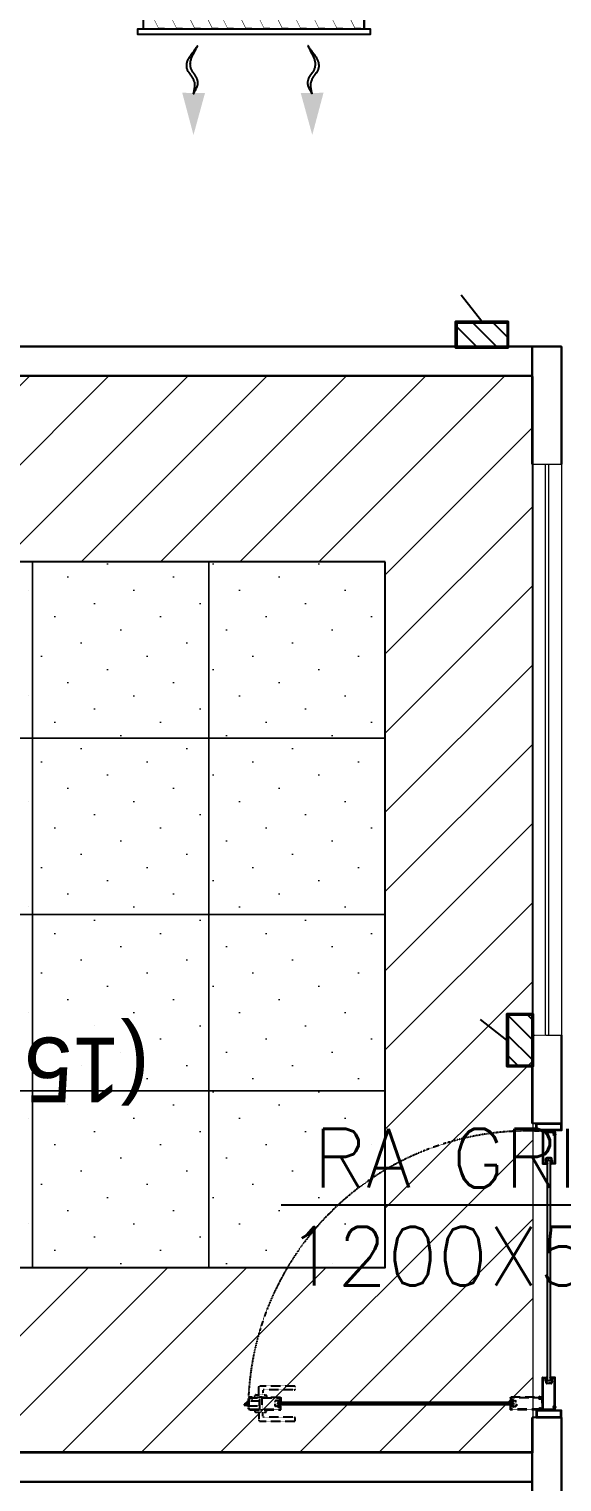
# Model space of a CAD drawing. Header units: millimetres. Extents: x 148480 to 578986, y 39883 to 155062.
# Drawn here: x 229942 to 231754, y 118155 to 123097 of the extents above; entities that cross this region are included whole.
import ezdxf

# ---------------------------------------------------------------- set-up
doc = ezdxf.new("R2010")
doc.units = ezdxf.units.MM
doc.linetypes.add('CONTINOUS', pattern=[0])
doc.linetypes.add('HIDDEN', pattern=[0.375, 0.25, -0.125])
for name, color, linetype in [('001-TEXT', 250, 'Continuous'), ('2', 7, 'Continuous'), ('ceilings', 253, 'Continuous'), ('DNM JEB', 4, 'Continuous'), ('EL-SWITCH BOXWS', 30, 'Continuous'), ('FRESH AIRDUCT', 3, 'Continuous'), ('Hatch 01_UC', 7, 'Continuous'), ('Layer4', 6, 'Continuous'), ('M-HVAC-GRIL', 6, 'Continuous'), ('M-HVAC-SUPP', 4, 'Continuous'), ('M-HVAC-TEXT', 7, 'Continuous'), ('TENANCY', 3, 'Continuous')]:
    doc.layers.add(name, color=color, linetype=linetype)
for name, color, linetype, lineweight in [('A-GLAZ', 140, 'Continuous', 18), ('I-DT-METL', 4, 'Continuous', 20), ('I-PART-GYP', 6, 'Continuous', 30), ('KDBS-SIDE THROW GRILLE', 1, 'Continuous', 18)]:
    doc.layers.add(name, color=color, linetype=linetype, lineweight=lineweight)
doc.styles.add('Herbalife_Third Floor - Furniture Layout - 210201$0$CG', font='GOTHIC.TTF')
doc.styles.add('R', font='romans.shx')
doc.styles.add('ROMAND', font='romand__.ttf')
doc.dimstyles.new('Vayucon', dxfattribs={"dimtxt": 200, "dimasz": 150, "dimexe": 0, "dimexo": 0, "dimgap": 9e-05, "dimtad": 1, "dimdec": 0, "dimrnd": 5, "dimzin": 0, "dimdsep": 46, "dimtxsty": 'ROMAND', "dimcen": 90, "dimclrd": 42, "dimclre": 8, "dimclrt": 7, "dimadec": 0, "dimazin": 0, "dimtfac": 1, "dimtdec": 0, "dimtofl": 0, "dimtmove": 1, "dimatfit": 0, "dimfxl": 1, "dimtolj": 1, "dimtzin": 0, "dimarcsym": 0})

# ---------------------------------------------------------------- blocks, each defined once
blk = doc.blocks.new('A$C5BB6640F')
at = {"layer": '2', "color": 8, "linetype": 'Continuous'}
for p, q in [((0.8, 2.6), (0, 0)), ((1, 2.6), (0.5, 0)), ((2.1, 8.2), (0.8, 8.2)), ((0.8, 8.2), (0.8, 2.6)), ((2.1, 6.4), (0.8, 6.4)), ((2.1, 4.5), (0.8, 4.5)), ((2.1, 2.6), (0.8, 2.6)), ((1.2, 2.6), (0.9, 0)), ((1.4, 2.6), (1.4, 0)), ((1.6, 2.6), (1.9, 0)), ((1.8, 2.6), (2.3, 0)), ((2.1, 8.2), (2.1, 2.6)), ((2.1, 2.6), (2.8, 0))]:
    blk.add_line(p, q, dxfattribs=at)
blk = doc.blocks.new('A$C4A242C7C')
at = {"layer": '2', "color": 8, "linetype": 'Continuous'}
for p, q in [((0, 4), (0, 115.4)), ((0.4, 115.8), (0.6, 115.8)), ((1.4, 115), (13, 115)), ((2, 113), (10.5, 113)), ((2, 4), (2, 113)), ((10.5, 103.9), (10.5, 113)), ((14, 111.3), (12.5, 111.3)), ((12.5, 104.8), (12.5, 111.3)), ((14, 104.8), (12.5, 104.8)), ((13, 115), (13, 112.6)), ((14.7, 112.6), (13, 112.6)), ((14, 110), (14, 111.3)), ((14, 106.1), (14, 104.8)), ((14.3, 109.8), (15, 110)), ((14.3, 106.3), (15, 106.1)), ((14.7, 112.6), (15.2, 110.4)), ((14.8, 103.8), (15.2, 105.6)), ((30.3, 112.6), (29.8, 110.4)), ((30.2, 103.8), (29.8, 105.6)), ((30.7, 109.8), (30, 110)), ((30.7, 106.3), (30, 106.1)), ((32, 112.6), (30.3, 112.6)), ((31, 111.3), (32.5, 111.3)), ((31, 110), (31, 111.3)), ((31, 106.1), (31, 104.8)), ((31, 104.8), (32.5, 104.8)), ((32, 115), (32, 112.6)), ((43.6, 115), (32, 115)), ((32.5, 104.8), (32.5, 111.3)), ((34.5, 113), (43, 113)), ((34.5, 103.9), (34.5, 113)), ((43, 14.2), (43, 113)), ((44.6, 115.8), (44.4, 115.8)), ((45, 11.7), (45, 115.4)), ((10.6, 103.4), (12.8, 95.2)), ((14.8, 103.8), (12.5, 103.8)), ((12.5, 103.8), (14.7, 95.7)), ((14.7, 95.7), (22.5, 95.7)), ((30.3, 93.7), (14.7, 93.7)), ((30.3, 95.7), (22.5, 95.7)), ((30.2, 103.8), (32.5, 103.8)), ((32.5, 103.8), (30.3, 95.7)), ((34.4, 103.4), (32.2, 95.2)), ((4, 2), (41, 2)), ((4, 0), (41, 0)), ((38.5, 8.4), (38.5, 11.7)), ((42.5, 13.7), (40.5, 13.7)), ((40.5, 8.8), (40.5, 11.3)), ((42.5, 6.4), (40.5, 6.4)), ((44, 11.7), (40.9, 11.7)), ((44, 8.4), (40.9, 8.4)), ((43, 4), (43, 5.9)), ((44, 11.6), (44, 11.7)), ((44, 8.4), (44, 8.5)), ((44.4, 11.2), (44.5, 11.2)), ((44.4, 8.9), (44.5, 8.9)), ((45, 4), (45, 8.4))]:
    blk.add_line(p, q, dxfattribs=at)
for centre, radius, start, end in [((0.4, 115.4), 0.4, 90, 180), ((0.6, 115.4), 0.4, 0, 90), ((1.4, 115.4), 0.4, 180, 270), ((12.5, 103.9), 2, 180, 195), ((14.2, 110), 0.2, 180, 285), ((14.2, 106.1), 0.2, 75, 180), ((14.8, 110.3), 0.4, 285, 15), ((14.8, 105.7), 0.4, 345, 75), ((30.1, 110.3), 0.4, 165, 255), ((30.1, 105.7), 0.4, 105, 195), ((30.8, 110), 0.2, 255, 0), ((30.8, 106.1), 0.2, 0, 105), ((32.5, 103.9), 2, 345, 0), ((43.6, 115.4), 0.4, 270, 0), ((44.4, 115.4), 0.4, 90, 180), ((44.6, 115.4), 0.4, 0, 90), ((14.7, 95.7), 2, 195, 270), ((30.3, 95.7), 2, 270, 345), ((4, 4), 4, 180, 270), ((4, 4), 2, 180, 270), ((40.5, 11.7), 2, 90, 180), ((40.5, 8.4), 2, 180, 270), ((40.9, 11.3), 0.4, 90, 180), ((40.9, 8.8), 0.4, 180, 270), ((41, 4), 4, 270, 0), ((41, 4), 2, 270, 0), ((42.5, 14.2), 0.5, 270, 0), ((42.5, 5.9), 0.5, 0, 90), ((44.4, 11.6), 0.4, 180, 270), ((44.4, 8.5), 0.4, 90, 180), ((44.5, 11.7), 0.5, 270, 0), ((44.5, 8.4), 0.5, 0, 90)]:
    blk.add_arc(centre, radius, start, end, dxfattribs=at)
blk = doc.blocks.new('A$C109E4DED')
at = {"layer": 'TENANCY', "rotation": 90}
blk.add_blockref('A$C4A242C7C', (75.8, 0), dxfattribs=at)
blk = doc.blocks.new('A$C57546ED1')
at = {"layer": '2', "color": 8, "linetype": 'Continuous'}
mesh = blk.add_polyface(dxfattribs=at)
corners = [(1, 3.4), (0.7, 2.6), (0, 2.7), (0.8, 4.1)]
mesh.append_faces([[corners[k] for k in face] for face in [(0, 1, 2, 3)]], dxfattribs={"color": 8})
mesh = blk.add_polyface(dxfattribs=at)
corners = [(2, 3.4), (2, 2.6), (0.7, 2.6), (1, 3.4)]
mesh.append_faces([[corners[k] for k in face] for face in [(0, 1, 2, 3)]], dxfattribs={"color": 8})
mesh = blk.add_polyface(dxfattribs=at)
corners = [(2.3, 4.1), (2.2, 1.7), (2, 2.6), (2, 3.4)]
mesh.append_faces([[corners[k] for k in face] for face in [(0, 1, 2, 3)]], dxfattribs={"color": 8})
mesh = blk.add_polyface(dxfattribs=at)
corners = [(2.7, 3.4), (2.5, 2.5), (2.2, 1.7), (2.3, 4.1)]
mesh.append_faces([[corners[k] for k in face] for face in [(0, 1, 2, 3)]], dxfattribs={"color": 8})
mesh = blk.add_polyface(dxfattribs=at)
corners = [(3.3, 3.4), (3.2, 2.5), (2.5, 2.5), (2.7, 3.4)]
mesh.append_faces([[corners[k] for k in face] for face in [(0, 1, 2, 3)]], dxfattribs={"color": 8})
mesh = blk.add_polyface(dxfattribs=at)
corners = [(3.6, 4.2), (3.5, 2.4), (3.2, 2.5), (3.3, 3.4)]
mesh.append_faces([[corners[k] for k in face] for face in [(0, 1, 2, 3)]], dxfattribs={"color": 8})
mesh = blk.add_polyface(dxfattribs=at)
corners = [(4.1, 3.5), (3.9, 2.4), (3.5, 2.4), (3.6, 4.2)]
mesh.append_faces([[corners[k] for k in face] for face in [(0, 1, 2, 3)]], dxfattribs={"color": 8})
mesh = blk.add_polyface(dxfattribs=at)
corners = [(6.5, 3.6), (5.8, 2.3), (3.9, 2.4), (4.1, 3.5)]
mesh.append_faces([[corners[k] for k in face] for face in [(0, 1, 2, 3)]], dxfattribs={"color": 8})
mesh = blk.add_polyface(dxfattribs=at)
corners = [(6.8, 4.6), (6.2, 0), (5.8, 2.3), (6.5, 3.6)]
mesh.append_faces([[corners[k] for k in face] for face in [(0, 1, 2, 3)]], dxfattribs={"color": 8})
mesh = blk.add_polyface(dxfattribs=at)
corners = [(7.9, 4.6), (7.5, 0), (6.2, 0), (6.8, 4.6)]
mesh.append_faces([[corners[k] for k in face] for face in [(0, 1, 2, 3)]], dxfattribs={"color": 8})
blk = doc.blocks.new('GFC1')
at = {"layer": 'A-GLAZ', "color": 8, "linetype": 'CONTINOUS', "lineweight": 13, "ltscale": 0.5}
for p, q in [((304285.1, 122603.3, 0), (304285.1, 120660.9, 0)), ((304385.1, 122603.3, 0), (304385.1, 120660.9, 0))]:
    blk.add_line(p, q, dxfattribs=at)
at = {"layer": 'A-GLAZ', "color": 8, "lineweight": 13, "ltscale": 0.5}
blk.add_line((304285.1, 122603.3, 0), (304385.1, 122603.3, 0), dxfattribs=at)
at = {"layer": 'A-GLAZ', "color": 8}
for p, q in [((304329.1, 122603.3, 0), (304329.1, 120660.9, 0)), ((304341.1, 122603.3, 0), (304341.1, 120660.9, 0))]:
    blk.add_line(p, q, dxfattribs=at)
at = {"layer": 'DNM JEB', "color": 8, "linetype": 'Continuous'}
for p, q in [((304385.1, 120360.9), (304285.1, 120360.9)), ((304385.1, 119360.9), (304285.1, 119360.9)), ((304362.8, 119384.7), (304315.9, 119384.7))]:
    blk.add_line(p, q, dxfattribs=at)
at = {"layer": 'DNM JEB', "color": 8}
for p, q in [((304337.5, 119486.7), (304337.5, 120233.1)), ((304347, 120233.1), (304347, 119486.7)), ((303421, 119412.7), (304220.6, 119412.7)), ((304220.6, 119403.2), (303421, 119403.2))]:
    blk.add_line(p, q, dxfattribs=at)
at = {"layer": 'DNM JEB', "color": 8, "linetype": 'HIDDEN'}
for p, q in [((303320.8, 119390.3), (303320.8, 119425.6)), ((303322.7, 119390.3), (303322.7, 119425.6)), ((303324.6, 119429.4), (303328.8, 119429.4)), ((303324.6, 119427.5), (303326.4, 119427.5)), ((303326.9, 119427), (303326.9, 119425.1)), ((303328.8, 119428.4), (303328.9, 119428.4)), ((303328.8, 119428.4), (303328.8, 119425.5)), ((303328.8, 119423.2), (303331.9, 119423.2)), ((303329.6, 119430.6), (303328.9, 119433.1)), ((303329.1, 119425.1), (303331.5, 119425.1)), ((303329.2, 119428.8), (303329.2, 119428.9)), ((303329.8, 119430.6), (303329.4, 119433.1)), ((303330.9, 119430.6), (303329.6, 119430.6)), ((303329.6, 119425.3), (303329.6, 119430.6)), ((303330.9, 119428.8), (303329.6, 119428.8)), ((303330.9, 119427), (303329.6, 119427)), ((303330.9, 119425.3), (303329.6, 119425.3)), ((303330, 119430.6), (303329.8, 119433.1)), ((303330.2, 119430.6), (303330.2, 119433.1)), ((303330.5, 119430.6), (303330.7, 119433.1)), ((303330.7, 119430.6), (303331.1, 119433.1)), ((303330.9, 119430.6), (303331.6, 119433.1)), ((303330.9, 119425.3), (303330.9, 119430.6)), ((303331.4, 119428.8), (303331.4, 119428.9)), ((303331.8, 119428.4), (303331.9, 119428.4)), ((303331.9, 119429.4), (303430.7, 119429.4)), ((303331.9, 119428.4), (303331.9, 119425.5)), ((303333.8, 119427), (303333.8, 119425.1)), ((303334.3, 119427.5), (303428.4, 119427.5)), ((303410, 119415.4), (303410, 119400.5)), ((303419.3, 119419.3), (303411.5, 119417.2)), ((303419.6, 119417.4), (303411.9, 119415.4)), ((303411.9, 119415.4), (303411.9, 119407.9)), ((303411.9, 119400.5), (303411.9, 119407.9)), ((303419.6, 119415.3), (303419.6, 119417.4)), ((303419.6, 119415.3), (303421.3, 119414.9)), ((303419.6, 119400.6), (303421.3, 119401)), ((303419.8, 119419.4), (303428.4, 119419.4)), ((303420.6, 119416), (303420.6, 119417.5)), ((303420.6, 119417.5), (303426.8, 119417.5)), ((303421.8, 119416), (303420.6, 119416)), ((303422, 119415.8), (303421.8, 119415.1)), ((303422, 119400.1), (303421.8, 119400.8)), ((303425.3, 119415.8), (303425.5, 119415.1)), ((303425.3, 119400.1), (303425.5, 119400.8)), ((303425.5, 119416), (303426.8, 119416)), ((303428, 119415.4), (303426, 119414.9)), ((303428, 119400.5), (303426, 119401)), ((303426.8, 119416), (303426.8, 119417.5)), ((303428, 119417), (303428, 119415.4)), ((303430.3, 119417), (303428, 119417)), ((303428.4, 119419.4), (303428.4, 119427.5)), ((303430.3, 119428), (303430.3, 119417)), ((303431.1, 119429), (303431.1, 119428.8)), ((304210.5, 119429), (304210.5, 119428.8)), ((304309.7, 119429.4), (304210.9, 119429.4)), ((304211.3, 119428), (304211.3, 119417)), ((304211.3, 119417), (304213.6, 119417)), ((304213.2, 119419.4), (304213.2, 119427.5)), ((304307.3, 119427.5), (304213.2, 119427.5)), ((304221.8, 119419.4), (304213.2, 119419.4)), ((304213.6, 119417), (304213.6, 119415.4)), ((304213.6, 119415.4), (304215.6, 119414.9)), ((304213.6, 119400.5), (304215.6, 119401)), ((304214.8, 119416), (304214.8, 119417.5)), ((304221, 119417.5), (304214.8, 119417.5)), ((304216.1, 119416), (304214.8, 119416)), ((304216.3, 119415.8), (304216.1, 119415.1)), ((304216.3, 119400.1), (304216.1, 119400.8)), ((304219.6, 119415.8), (304219.8, 119415.1)), ((304219.6, 119400.1), (304219.8, 119400.8)), ((304219.8, 119416), (304221, 119416)), ((304222, 119415.3), (304220.3, 119414.9)), ((304222, 119400.6), (304220.3, 119401)), ((304221, 119416), (304221, 119417.5)), ((304222, 119415.3), (304222, 119417.4)), ((304222, 119417.4), (304229.7, 119415.4)), ((304222.3, 119419.3), (304230.2, 119417.2)), ((304229.7, 119415.4), (304229.7, 119407.9)), ((304229.7, 119400.5), (304229.7, 119407.9)), ((304231.6, 119415.4), (304231.6, 119400.5)), ((304307.8, 119427), (304307.8, 119425.1)), ((304309.8, 119428.4), (304309.7, 119428.4)), ((304309.7, 119428.4), (304309.7, 119425.5)), ((304312.9, 119423.2), (304309.7, 119423.2)), ((304310.7, 119430.6), (304309.9, 119433.1)), ((304312.5, 119425.1), (304310.1, 119425.1)), ((304310.2, 119428.8), (304310.2, 119428.9)), ((304310.9, 119430.6), (304310.4, 119433.1)), ((304310.7, 119430.6), (304311.9, 119430.6)), ((304310.7, 119425.3), (304310.7, 119430.6)), ((304310.7, 119428.8), (304311.9, 119428.8)), ((304310.7, 119427), (304311.9, 119427)), ((304310.7, 119425.3), (304311.9, 119425.3)), ((304311.1, 119430.6), (304310.8, 119433.1)), ((304311.3, 119430.6), (304311.3, 119433.1)), ((304311.5, 119430.6), (304311.7, 119433.1)), ((304311.7, 119430.6), (304312.2, 119433.1)), ((304311.9, 119430.6), (304312.6, 119433.1)), ((304311.9, 119425.3), (304311.9, 119430.6)), ((304312.4, 119428.8), (304312.4, 119428.9)), ((304312.9, 119428.4), (304312.8, 119428.4)), ((304317, 119429.4), (304312.9, 119429.4)), ((304312.9, 119428.4), (304312.9, 119425.5)), ((304314.8, 119427), (304314.8, 119425.1)), ((304317, 119427.5), (304315.2, 119427.5)), ((304318.9, 119390.3), (304318.9, 119425.6)), ((304320.8, 119390.3), (304320.8, 119425.6)), ((303324.6, 119388.4), (303428.4, 119388.4)), ((303324.6, 119386.5), (303430.7, 119386.5)), ((303419.3, 119396.6), (303411.5, 119398.7)), ((303419.6, 119398.5), (303411.9, 119400.5)), ((303419.6, 119400.6), (303419.6, 119398.5)), ((303419.8, 119396.5), (303428.4, 119396.5)), ((303420.6, 119399.8), (303420.6, 119398.4)), ((303421.8, 119399.8), (303420.6, 119399.8)), ((303420.6, 119398.4), (303426.8, 119398.4)), ((303425.5, 119399.8), (303426.8, 119399.8)), ((303426.8, 119399.8), (303426.8, 119398.4)), ((303428, 119400.5), (303428, 119398.9)), ((303430.3, 119398.9), (303428, 119398.9)), ((303428.4, 119388.4), (303428.4, 119396.5)), ((303430.3, 119387.8), (303430.3, 119398.9)), ((303431.1, 119386.9), (303431.1, 119387.1)), ((304210.5, 119386.9), (304210.5, 119387.1)), ((304317, 119386.5), (304210.9, 119386.5)), ((304211.3, 119398.9), (304213.6, 119398.9)), ((304211.3, 119387.8), (304211.3, 119398.9)), ((304213.2, 119388.4), (304213.2, 119396.5)), ((304221.8, 119396.5), (304213.2, 119396.5)), ((304317, 119388.4), (304213.2, 119388.4)), ((304213.6, 119400.5), (304213.6, 119398.9)), ((304216.1, 119399.8), (304214.8, 119399.8)), ((304214.8, 119399.8), (304214.8, 119398.4)), ((304221, 119398.4), (304214.8, 119398.4)), ((304219.8, 119399.8), (304221, 119399.8)), ((304221, 119399.8), (304221, 119398.4)), ((304222, 119400.6), (304222, 119398.5)), ((304222, 119398.5), (304229.7, 119400.5)), ((304222.3, 119396.6), (304230.2, 119398.7))]:
    blk.add_line(p, q, dxfattribs=at)
at = {"layer": 'DNM JEB', "color": 8, "linetype": 'Continuous'}
for points in [[(304385.1, 120360.9), (304385.1, 120337.1), (304299.4, 120337.1), (304299.4, 120360.9)], [(304383.2, 120359), (304383.2, 120339), (304301.3, 120339), (304301.3, 120359)], [(304385.1, 119360.9), (304385.1, 119384.7), (304299.4, 119384.7), (304299.4, 119360.9)], [(304383.2, 119362.8), (304383.2, 119382.8), (304301.3, 119382.8), (304301.3, 119362.8)]]:
    blk.add_lwpolyline(points, close=True, dxfattribs=at)
at = {"layer": 'DNM JEB', "color": 8}
for points in [[(304347, 120233.1), (304345.6, 120234.5), (304338.9, 120234.5), (304337.5, 120233.1)], [(304347, 119486.7), (304345.6, 119485.3), (304338.9, 119485.3), (304337.5, 119486.7)], [(303419.6, 119407.9), (304222, 119407.9)]]:
    blk.add_lwpolyline(points, dxfattribs=at)
at = {"layer": 'DNM JEB', "color": 8, "linetype": 'HIDDEN'}
for points in [[(303355.6, 119437.4), (303355.6, 119464.5, -0.414214), (303358.9, 119467.8), (303476.1, 119467.8, -0.414214), (303479.4, 119464.5), (303479.4, 119457.8, -0.414214), (303476.1, 119454.5), (303372.3, 119454.5, 0.414214), (303368.9, 119451.2), (303368.9, 119437.4)], [(303342.3, 119429.4), (303342.3, 119434, -0.414214), (303345.6, 119437.4), (303378.9, 119437.4, -0.414214), (303382.3, 119434), (303382.3, 119429.4)], [(303342.3, 119386.5), (303342.3, 119381.8, 0.414214), (303345.6, 119378.5), (303378.9, 119378.5, 0.414214), (303382.3, 119381.8), (303382.3, 119386.5)], [(303355.6, 119378.5), (303355.6, 119351.4, 0.414214), (303358.9, 119348.1), (303476.1, 119348.1, 0.414214), (303479.4, 119351.4), (303479.4, 119358.1, 0.414214), (303476.1, 119361.4), (303372.3, 119361.4, -0.414214), (303368.9, 119364.7), (303368.9, 119378.5)]]:
    blk.add_lwpolyline(points, format="xyb", dxfattribs=at)
for points in [[(303318.6, 119413.7), (303317.2, 119413.7), (303305.9, 119405.1)], [(303318.6, 119405.1), (303305.9, 119405.1), (303305.9, 119402.2), (303318.6, 119402.2)], [(303421, 119412.7), (303419.6, 119411.3), (303419.6, 119404.6), (303421, 119403.2)], [(304220.6, 119412.7), (304222, 119411.3), (304222, 119404.6), (304220.6, 119403.2)]]:
    blk.add_lwpolyline(points, dxfattribs=at)
for points in [[(303318.6, 119417.5), (303320.8, 119417.5), (303320.8, 119398.4), (303318.6, 119398.4)], [(303320.8, 119416.5), (303322.3, 119416.5), (303322.3, 119399.4), (303320.8, 119399.4)], [(303322.3, 119400.3), (303357.5, 119400.3), (303357.5, 119415.5), (303322.3, 119415.5)], [(303357.5, 119386.5), (303367, 119386.5), (303367, 119429.4), (303357.5, 119429.4)]]:
    blk.add_lwpolyline(points, close=True, dxfattribs=at)
at = {"layer": 'DNM JEB', "color": 8, "linetype": 'Continuous'}
blk.add_lwpolyline([(304317.3, 119386.5), (304362.8, 119386.5), (304362.8, 119384.7)], dxfattribs=at)
at = {"layer": 'DNM JEB', "color": 8, "linetype": 'HIDDEN', "ltscale": 0.1}
blk.add_arc((304270, 119384.7), 950.6, 86.5059, 177.1815, dxfattribs=at)
at = {"layer": 'DNM JEB', "color": 8, "linetype": 'HIDDEN'}
for centre, radius, start, end in [((303324.6, 119425.6), 3.81, 90, 180), ((303324.6, 119425.6), 1.9, 90, 180), ((303326.4, 119427), 0.476, 0, 90), ((303328.8, 119425.1), 1.9, 180, 270), ((303328.8, 119428.9), 0.476, 0, 90), ((303329.1, 119425.5), 0.381, 180, 270), ((303328.9, 119428.8), 0.381, 270, 0), ((303331.9, 119428.9), 0.476, 90, 180), ((303331.8, 119428.8), 0.381, 180, 270), ((303331.5, 119425.5), 0.381, 270, 0), ((303331.9, 119425.1), 1.9, 270, 0), ((303334.3, 119427), 0.476, 90, 180), ((303411.9, 119415.4), 1.9, 105, 180), ((303419.8, 119417.5), 1.9, 90, 105), ((303421.4, 119415.2), 0.381, 255, 345), ((303421.4, 119400.7), 0.381, 15, 105), ((303421.8, 119415.9), 0.19, 345, 90), ((303425.5, 119415.9), 0.19, 90, 195), ((303425.9, 119415.2), 0.381, 195, 285), ((303425.9, 119400.7), 0.381, 75, 165), ((303430.7, 119428), 0.381, 90, 180), ((303430.7, 119429), 0.381, 0, 90), ((303430.7, 119428.8), 0.381, 270, 0), ((304210.9, 119429), 0.381, 90, 180), ((304210.9, 119428.8), 0.381, 180, 270), ((304210.9, 119428), 0.381, 0, 90), ((304215.7, 119415.2), 0.381, 255, 345), ((304215.7, 119400.7), 0.381, 15, 105), ((304216.1, 119415.9), 0.19, 345, 90), ((304219.8, 119415.9), 0.19, 90, 195), ((304220.2, 119415.2), 0.381, 195, 285), ((304220.2, 119400.7), 0.381, 75, 165), ((304221.8, 119417.5), 1.9, 75, 90), ((304229.7, 119415.4), 1.9, 0, 75), ((304307.3, 119427), 0.476, 0, 90), ((304309.7, 119425.1), 1.9, 180, 270), ((304309.7, 119428.9), 0.476, 0, 90), ((304310.1, 119425.5), 0.381, 180, 270), ((304309.8, 119428.8), 0.381, 270, 0), ((304312.9, 119428.9), 0.476, 90, 180), ((304312.8, 119428.8), 0.381, 180, 270), ((304312.5, 119425.5), 0.381, 270, 0), ((304312.9, 119425.1), 1.9, 270, 0), ((304315.2, 119427), 0.476, 90, 180), ((304317, 119425.6), 3.81, 0, 90), ((304317, 119425.6), 1.9, 0, 90), ((303324.6, 119390.3), 3.81, 180, 270), ((303324.6, 119390.3), 1.9, 180, 270), ((303411.9, 119400.5), 1.9, 180, 255), ((303419.8, 119398.4), 1.9, 255, 270), ((303421.8, 119400), 0.19, 270, 15), ((303425.5, 119400), 0.19, 165, 270), ((303430.7, 119387.8), 0.381, 180, 270), ((303430.7, 119387.1), 0.381, 0, 90), ((303430.7, 119386.9), 0.381, 270, 0), ((304210.9, 119387.1), 0.381, 90, 180), ((304210.9, 119386.9), 0.381, 180, 270), ((304210.9, 119387.8), 0.381, 270, 0), ((304216.1, 119400), 0.19, 270, 15), ((304219.8, 119400), 0.19, 165, 270), ((304221.8, 119398.4), 1.9, 270, 285), ((304229.7, 119400.5), 1.9, 285, 0), ((304317, 119390.3), 3.81, 270, 0), ((304317, 119390.3), 1.9, 270, 0)]:
    blk.add_arc(centre, radius, start, end, dxfattribs=at)
at = {"layer": 'DNM JEB', "color": 8, "linetype": 'Continuous', "extrusion": (0, 0, -1)}
blk.add_arc((-304313.1, 119388.3), 4.58, 231.7937, 203.4563, dxfattribs=at)
at = {"layer": 'I-DT-METL', "color": 8, "linetype": 'HIDDEN', "lineweight": 13, "ltscale": 0.1}
blk.add_line((304285.1, 120660.9, 0), (304385.1, 120660.9, 0), dxfattribs=at)
at = {"layer": 'I-PART-GYP', "color": 8, "linetype": 'CONTINOUS'}
for points in [[(304285.1, 123003.3), (299479.7, 123003.3), (299479.7, 122903.3), (304285.1, 122903.3)], [(304285.1, 119142), (299479.7, 119142), (299479.7, 119242), (304285.1, 119242)]]:
    blk.add_lwpolyline(points, close=True, dxfattribs=at)
for points in [[(304285.1, 122603.3), (304285.1, 123003.3), (304385.1, 123003.3), (304385.1, 122603.3)], [(304285.1, 120360.9), (304285.1, 120660.9)], [(304385.1, 120660.9), (304385.1, 120360.9)], [(304285.1, 119050.8), (304285.1, 119360.9)], [(304385.1, 119360.9), (304385.1, 119050.8)]]:
    blk.add_lwpolyline(points, dxfattribs=at)
at = {"layer": 'DNM JEB', "color": 8}
for name, p, xscale, yscale, zscale, rotation in [('A$C109E4DED', (304320.8, 120261.1), -0.9523809523809526, 0.9523809523809526, 0.9523809523809528, 270), ('A$C5BB6640F', (304367.3, 120325.2), -0.9523809523809523, 0.9523809523809523, 0.9523809523809526, 89.99999999999994), ('A$C109E4DED', (304320.8, 119458.7), 0.9523809523809526, 0.9523809523809526, 0.9523809523809526, 270), ('A$C5BB6640F', (304367.3, 119394.7), 0.9523809523809523, 0.9523809523809523, 0.9523809523809523, 89.99999999999999)]:
    blk.add_blockref(name, p, dxfattribs=dict(at, xscale=xscale, yscale=yscale, zscale=zscale, rotation=rotation))
at = {"layer": 'DNM JEB', "color": 8, "ltscale": 1.2}
for p, xscale, yscale, zscale, rotation in [((304333.2, 120230.9), 0.9523809523809526, 0.9523809523809526, 0.9523809523809526, 270), ((304351.3, 120230.9), -0.9523809523809523, 0.9523809523809523, 0.9523809523809526, 89.99999999999994), ((304333.2, 119488.9), -0.9523809523809526, 0.9523809523809526, 0.9523809523809528, 270), ((304351.3, 119488.9), 0.9523809523809523, 0.9523809523809523, 0.9523809523809523, 89.99999999999999)]:
    blk.add_blockref('A$C57546ED1', p, dxfattribs=dict(at, xscale=xscale, yscale=yscale, zscale=zscale, rotation=rotation))
at = {"layer": '001-TEXT', "color": 8, "style": 'Herbalife_Third Floor - Furniture Layout - 210201$0$CG'}
blk.add_text('(15\'-9" X 12\')', height=220, rotation=180, dxfattribs=at).set_placement((302983.5, 120652.8))
at = {"layer": 'DNM JEB', "color": 8, "linetype": 'HIDDEN'}
mesh = blk.add_polyface(dxfattribs=at)
corners = [(303424.1, 119413.8), (303423.9, 119414.5), (303423.2, 119414.4), (303423.9, 119413.1)]
mesh.append_faces([[corners[k] for k in face] for face in [(3, 2, 1, 0)]], dxfattribs={"color": 8})
mesh = blk.add_polyface(dxfattribs=at)
corners = [(303424.1, 119402.1), (303423.9, 119401.4), (303423.2, 119401.5), (303423.9, 119402.8)]
mesh.append_faces([[corners[k] for k in face] for face in [(3, 2, 1, 0)]], dxfattribs={"color": 8})
mesh = blk.add_polyface(dxfattribs=at)
corners = [(303425.1, 119413.8), (303425.1, 119414.6), (303423.9, 119414.5), (303424.1, 119413.8)]
mesh.append_faces([[corners[k] for k in face] for face in [(3, 2, 1, 0)]], dxfattribs={"color": 8})
mesh = blk.add_polyface(dxfattribs=at)
corners = [(303425.1, 119402.1), (303425.1, 119401.3), (303423.9, 119401.4), (303424.1, 119402.1)]
mesh.append_faces([[corners[k] for k in face] for face in [(3, 2, 1, 0)]], dxfattribs={"color": 8})
mesh = blk.add_polyface(dxfattribs=at)
corners = [(303425.3, 119413.1), (303425.3, 119415.4), (303425.1, 119414.6), (303425.1, 119413.8)]
mesh.append_faces([[corners[k] for k in face] for face in [(3, 2, 1, 0)]], dxfattribs={"color": 8})
mesh = blk.add_polyface(dxfattribs=at)
corners = [(303425.3, 119402.8), (303425.3, 119400.5), (303425.1, 119401.3), (303425.1, 119402.1)]
mesh.append_faces([[corners[k] for k in face] for face in [(3, 2, 1, 0)]], dxfattribs={"color": 8})
mesh = blk.add_polyface(dxfattribs=at)
corners = [(303425.7, 119413.7), (303425.6, 119414.6), (303425.3, 119415.4), (303425.3, 119413.1)]
mesh.append_faces([[corners[k] for k in face] for face in [(3, 2, 1, 0)]], dxfattribs={"color": 8})
mesh = blk.add_polyface(dxfattribs=at)
corners = [(303425.7, 119402.2), (303425.6, 119401.3), (303425.3, 119400.5), (303425.3, 119402.8)]
mesh.append_faces([[corners[k] for k in face] for face in [(3, 2, 1, 0)]], dxfattribs={"color": 8})
mesh = blk.add_polyface(dxfattribs=at)
corners = [(303426.4, 119413.7), (303426.3, 119414.6), (303425.6, 119414.6), (303425.7, 119413.7)]
mesh.append_faces([[corners[k] for k in face] for face in [(3, 2, 1, 0)]], dxfattribs={"color": 8})
mesh = blk.add_polyface(dxfattribs=at)
corners = [(303426.4, 119402.2), (303426.3, 119401.2), (303425.6, 119401.3), (303425.7, 119402.2)]
mesh.append_faces([[corners[k] for k in face] for face in [(3, 2, 1, 0)]], dxfattribs={"color": 8})
mesh = blk.add_polyface(dxfattribs=at)
corners = [(303426.7, 119413), (303426.5, 119414.7), (303426.3, 119414.6), (303426.4, 119413.7)]
mesh.append_faces([[corners[k] for k in face] for face in [(3, 2, 1, 0)]], dxfattribs={"color": 8})
mesh = blk.add_polyface(dxfattribs=at)
corners = [(303426.7, 119402.9), (303426.5, 119401.2), (303426.3, 119401.2), (303426.4, 119402.2)]
mesh.append_faces([[corners[k] for k in face] for face in [(3, 2, 1, 0)]], dxfattribs={"color": 8})
mesh = blk.add_polyface(dxfattribs=at)
corners = [(303427.1, 119413.7), (303426.9, 119414.7), (303426.5, 119414.7), (303426.7, 119413)]
mesh.append_faces([[corners[k] for k in face] for face in [(3, 2, 1, 0)]], dxfattribs={"color": 8})
mesh = blk.add_polyface(dxfattribs=at)
corners = [(303427.1, 119402.2), (303426.9, 119401.2), (303426.5, 119401.2), (303426.7, 119402.9)]
mesh.append_faces([[corners[k] for k in face] for face in [(3, 2, 1, 0)]], dxfattribs={"color": 8})
mesh = blk.add_polyface(dxfattribs=at)
corners = [(303429.4, 119413.6), (303428.7, 119414.8), (303426.9, 119414.7), (303427.1, 119413.7)]
mesh.append_faces([[corners[k] for k in face] for face in [(3, 2, 1, 0)]], dxfattribs={"color": 8})
mesh = blk.add_polyface(dxfattribs=at)
corners = [(303429.4, 119402.3), (303428.7, 119401.1), (303426.9, 119401.2), (303427.1, 119402.2)]
mesh.append_faces([[corners[k] for k in face] for face in [(3, 2, 1, 0)]], dxfattribs={"color": 8})
mesh = blk.add_polyface(dxfattribs=at)
corners = [(303429.7, 119412.6), (303429.1, 119417), (303428.7, 119414.8), (303429.4, 119413.6)]
mesh.append_faces([[corners[k] for k in face] for face in [(3, 2, 1, 0)]], dxfattribs={"color": 8})
mesh = blk.add_polyface(dxfattribs=at)
corners = [(303429.7, 119403.3), (303429.1, 119398.9), (303428.7, 119401.1), (303429.4, 119402.3)]
mesh.append_faces([[corners[k] for k in face] for face in [(3, 2, 1, 0)]], dxfattribs={"color": 8})
mesh = blk.add_polyface(dxfattribs=at)
corners = [(303430.7, 119412.6), (303430.3, 119417), (303429.1, 119417), (303429.7, 119412.6)]
mesh.append_faces([[corners[k] for k in face] for face in [(3, 2, 1, 0)]], dxfattribs={"color": 8})
mesh = blk.add_polyface(dxfattribs=at)
corners = [(303430.7, 119403.3), (303430.3, 119398.9), (303429.1, 119398.9), (303429.7, 119403.3)]
mesh.append_faces([[corners[k] for k in face] for face in [(3, 2, 1, 0)]], dxfattribs={"color": 8})
mesh = blk.add_polyface(dxfattribs=at)
corners = [(304210.9, 119412.6), (304211.3, 119417), (304212.5, 119417), (304211.9, 119412.6)]
mesh.append_faces([[corners[k] for k in face] for face in [(3, 2, 1, 0)]], dxfattribs={"color": 8})
mesh = blk.add_polyface(dxfattribs=at)
corners = [(304210.9, 119403.3), (304211.3, 119398.9), (304212.5, 119398.9), (304211.9, 119403.3)]
mesh.append_faces([[corners[k] for k in face] for face in [(3, 2, 1, 0)]], dxfattribs={"color": 8})
mesh = blk.add_polyface(dxfattribs=at)
corners = [(304211.9, 119412.6), (304212.5, 119417), (304212.9, 119414.8), (304212.2, 119413.6)]
mesh.append_faces([[corners[k] for k in face] for face in [(3, 2, 1, 0)]], dxfattribs={"color": 8})
mesh = blk.add_polyface(dxfattribs=at)
corners = [(304211.9, 119403.3), (304212.5, 119398.9), (304212.9, 119401.1), (304212.2, 119402.3)]
mesh.append_faces([[corners[k] for k in face] for face in [(3, 2, 1, 0)]], dxfattribs={"color": 8})
mesh = blk.add_polyface(dxfattribs=at)
corners = [(304212.2, 119413.6), (304212.9, 119414.8), (304214.7, 119414.7), (304214.5, 119413.7)]
mesh.append_faces([[corners[k] for k in face] for face in [(3, 2, 1, 0)]], dxfattribs={"color": 8})
mesh = blk.add_polyface(dxfattribs=at)
corners = [(304212.2, 119402.3), (304212.9, 119401.1), (304214.7, 119401.2), (304214.5, 119402.2)]
mesh.append_faces([[corners[k] for k in face] for face in [(3, 2, 1, 0)]], dxfattribs={"color": 8})
mesh = blk.add_polyface(dxfattribs=at)
corners = [(304214.5, 119413.7), (304214.7, 119414.7), (304215.1, 119414.7), (304215, 119413)]
mesh.append_faces([[corners[k] for k in face] for face in [(3, 2, 1, 0)]], dxfattribs={"color": 8})
mesh = blk.add_polyface(dxfattribs=at)
corners = [(304214.5, 119402.2), (304214.7, 119401.2), (304215.1, 119401.2), (304215, 119402.9)]
mesh.append_faces([[corners[k] for k in face] for face in [(3, 2, 1, 0)]], dxfattribs={"color": 8})
mesh = blk.add_polyface(dxfattribs=at)
corners = [(304215, 119413), (304215.1, 119414.7), (304215.3, 119414.6), (304215.2, 119413.7)]
mesh.append_faces([[corners[k] for k in face] for face in [(3, 2, 1, 0)]], dxfattribs={"color": 8})
mesh = blk.add_polyface(dxfattribs=at)
corners = [(304215, 119402.9), (304215.1, 119401.2), (304215.3, 119401.2), (304215.2, 119402.2)]
mesh.append_faces([[corners[k] for k in face] for face in [(3, 2, 1, 0)]], dxfattribs={"color": 8})
mesh = blk.add_polyface(dxfattribs=at)
corners = [(304215.2, 119413.7), (304215.3, 119414.6), (304216, 119414.6), (304215.9, 119413.7)]
mesh.append_faces([[corners[k] for k in face] for face in [(3, 2, 1, 0)]], dxfattribs={"color": 8})
mesh = blk.add_polyface(dxfattribs=at)
corners = [(304215.2, 119402.2), (304215.3, 119401.2), (304216, 119401.3), (304215.9, 119402.2)]
mesh.append_faces([[corners[k] for k in face] for face in [(3, 2, 1, 0)]], dxfattribs={"color": 8})
mesh = blk.add_polyface(dxfattribs=at)
corners = [(304215.9, 119413.7), (304216, 119414.6), (304216.3, 119415.4), (304216.3, 119413.1)]
mesh.append_faces([[corners[k] for k in face] for face in [(3, 2, 1, 0)]], dxfattribs={"color": 8})
mesh = blk.add_polyface(dxfattribs=at)
corners = [(304215.9, 119402.2), (304216, 119401.3), (304216.3, 119400.5), (304216.3, 119402.8)]
mesh.append_faces([[corners[k] for k in face] for face in [(3, 2, 1, 0)]], dxfattribs={"color": 8})
mesh = blk.add_polyface(dxfattribs=at)
corners = [(304216.3, 119413.1), (304216.3, 119415.4), (304216.6, 119414.6), (304216.5, 119413.8)]
mesh.append_faces([[corners[k] for k in face] for face in [(3, 2, 1, 0)]], dxfattribs={"color": 8})
mesh = blk.add_polyface(dxfattribs=at)
corners = [(304216.3, 119402.8), (304216.3, 119400.5), (304216.6, 119401.3), (304216.5, 119402.1)]
mesh.append_faces([[corners[k] for k in face] for face in [(3, 2, 1, 0)]], dxfattribs={"color": 8})
mesh = blk.add_polyface(dxfattribs=at)
corners = [(304216.5, 119413.8), (304216.6, 119414.6), (304217.7, 119414.5), (304217.5, 119413.8)]
mesh.append_faces([[corners[k] for k in face] for face in [(3, 2, 1, 0)]], dxfattribs={"color": 8})
mesh = blk.add_polyface(dxfattribs=at)
corners = [(304216.5, 119402.1), (304216.6, 119401.3), (304217.7, 119401.4), (304217.5, 119402.1)]
mesh.append_faces([[corners[k] for k in face] for face in [(3, 2, 1, 0)]], dxfattribs={"color": 8})
mesh = blk.add_polyface(dxfattribs=at)
corners = [(304217.5, 119413.8), (304217.7, 119414.5), (304218.4, 119414.4), (304217.7, 119413.1)]
mesh.append_faces([[corners[k] for k in face] for face in [(3, 2, 1, 0)]], dxfattribs={"color": 8})
mesh = blk.add_polyface(dxfattribs=at)
corners = [(304217.5, 119402.1), (304217.7, 119401.4), (304218.4, 119401.5), (304217.7, 119402.8)]
mesh.append_faces([[corners[k] for k in face] for face in [(3, 2, 1, 0)]], dxfattribs={"color": 8})
blk = doc.blocks.new('GRID')
at = {"layer": 'ceilings', "lineweight": 5}
h = blk.add_hatch(dxfattribs=at)
h.set_pattern_fill('DOTS', color=8, scale=80, angle=45)
h.paths.add_polyline_path([(56229.9, 61282.6), (56229.9, 61882.6), (56829.9, 61882.6), (56829.9, 61282.6)])
at = {"layer": 'ceilings', "color": 8, "lineweight": 5}
blk.add_lwpolyline([(56229.9, 61282.6), (56229.9, 61882.6), (56829.9, 61882.6), (56829.9, 61282.6)], close=True, dxfattribs=at)
blk = doc.blocks.new('celling')
at = {"layer": 'Hatch 01_UC', "linetype": 'Continuous', "lineweight": 0, "transparency": 33554597}
h = blk.add_hatch(dxfattribs=at)
h.set_pattern_fill('ANSI31', color=8, scale=60, angle=180)
h.set_pattern_definition([(225, (458174.37, 85859.37), (134.70384, -134.70384), [])])
h.paths.add_polyline_path([(309955.5, 66838.5), (309955.5, 69238.5), (313555.5, 69238.5), (313555.5, 66838.5)], flags=16)
h.paths.add_polyline_path([(309452.7, 69869.1), (309452.7, 66207.9), (314058.2, 66207.9), (314058.2, 69869.1)])
at = {"layer": 'ceilings', "color": 116, "linetype": 'Continuous', "true_color": 0x136734}
blk.add_lwpolyline([(313555.5, 69238.5), (309955.5, 69238.5), (309955.5, 66838.5), (313555.5, 66838.5)], close=True, dxfattribs=at)
at = {"layer": 'Hatch 01_UC', "color": 8, "linetype": 'Continuous', "lineweight": 0}
for points in [[(314058.2, 69869.1), (309452.7, 69869.1), (309452.7, 66207.9), (314058.2, 66207.9)], [(313555.5, 66838.5), (309955.5, 66838.5), (309955.5, 69238.5), (313555.5, 69238.5)]]:
    blk.add_lwpolyline(points, close=True, dxfattribs=at)
at = {"layer": 'ceilings', "rotation": 270}
for p in [(250472.9, 125468.4), (251072.9, 125468.4), (251672.9, 125468.4), (250472.9, 124868.4), (251072.9, 124868.4), (251672.9, 124868.4), (250472.9, 124268.4), (251072.9, 124268.4), (251672.9, 124268.4), (250472.9, 123668.4), (251072.9, 123668.4), (251672.9, 123668.4)]:
    blk.add_blockref('GRID', p, dxfattribs=at)
blk = doc.blocks.new('RAAAA')
at = {"linetype": 'Continuous', "ltscale": 1000}
for points in [[(363, 0, 0), (363, 0, 0), (364, 0, 0), (364, 0, 0), (365, 0, 0), (366, 0, 0), (367, -1, 0), (368, -1, 0), (369, -1, 0), (371, -1, 0), (373, -2, 0), (374, -2, 0), (377, -2, 0), (379, -3, 0), (381, -3, 0), (384, -4, 0), (387, -4, 0), (390, -5, 0), (393, -5, 0), (397, -6, 0), (400, -6, 0), (404, -7, 0), (408, -8, 0), (412, -8, 0), (416, -9, 0), (421, -10, 0), (421, -10, 0), (425, -11, 0), (430, -11, 0), (435, -11, 0), (439, -11, 0), (444, -11, 0), (449, -11, 0), (454, -10, 0), (459, -10, 0), (464, -9, 0), (468, -7, 0), (473, -6, 0), (478, -4, 0), (483, -2, 0), (488, 0, 0), (494, 2, 0), (499, 4, 0), (504, 7, 0), (509, 10, 0), (514, 13, 0), (519, 16, 0), (525, 20, 0), (530, 24, 0), (535, 28, 0), (541, 32, 0), (546, 36, 0), (546, 36, 0), (552, 40, 0), (557, 44, 0), (563, 48, 0), (568, 51, 0), (574, 54, 0), (580, 56, 0), (586, 58, 0), (592, 60, 0), (598, 61, 0), (604, 62, 0), (610, 62, 0), (616, 62, 0), (622, 62, 0), (628, 61, 0), (635, 60, 0), (641, 59, 0), (648, 57, 0), (654, 55, 0), (661, 52, 0), (668, 49, 0), (675, 46, 0), (681, 42, 0), (688, 38, 0), (695, 33, 0), (702, 28, 0), (702, 28, 0), (709, 23, 0), (716, 19, 0), (722, 14, 0), (728, 10, 0), (734, 5, 0), (740, 1, 0), (745, -2, 0), (750, -6, 0), (755, -9, 0), (759, -13, 0), (763, -15, 0), (767, -18, 0), (771, -21, 0), (774, -23, 0), (777, -25, 0), (779, -27, 0), (782, -29, 0), (784, -31, 0), (786, -32, 0), (787, -33, 0), (789, -34, 0), (790, -35, 0), (790, -35, 0), (791, -35, 0), (791, -36, 0)], [(363, 0, 0), (363, 0, 0), (364, 0, 0), (364, 0, 0), (365, -1, 0), (366, -1, 0), (367, -2, 0), (368, -2, 0), (369, -3, 0), (371, -4, 0), (373, -5, 0), (374, -5, 0), (377, -6, 0), (379, -8, 0), (381, -9, 0), (384, -10, 0), (387, -12, 0), (390, -13, 0), (393, -15, 0), (397, -16, 0), (400, -18, 0), (404, -20, 0), (408, -22, 0), (412, -24, 0), (416, -26, 0), (421, -28, 0), (421, -28, 0), (425, -30, 0), (430, -32, 0), (435, -34, 0), (439, -35, 0), (444, -36, 0), (449, -37, 0), (454, -37, 0), (459, -38, 0), (464, -38, 0), (468, -37, 0), (473, -37, 0), (478, -36, 0), (483, -35, 0), (488, -33, 0), (494, -32, 0), (499, -30, 0), (504, -28, 0), (509, -25, 0), (514, -22, 0), (519, -19, 0), (525, -16, 0), (530, -13, 0), (535, -9, 0), (541, -5, 0), (546, 0, 0), (546, 0, 0), (552, 4, 0), (557, 8, 0), (563, 12, 0), (568, 15, 0), (574, 18, 0), (580, 21, 0), (586, 23, 0), (592, 25, 0), (598, 27, 0), (604, 28, 0), (610, 29, 0), (616, 30, 0), (622, 30, 0), (628, 31, 0), (635, 30, 0), (641, 30, 0), (648, 29, 0), (654, 28, 0), (661, 26, 0), (668, 24, 0), (675, 22, 0), (681, 20, 0), (688, 17, 0), (695, 14, 0), (702, 10, 0), (702, 10, 0), (709, 7, 0), (716, 3, 0), (722, 0, 0), (728, -3, 0), (734, -6, 0), (740, -9, 0), (745, -12, 0), (750, -14, 0), (755, -17, 0), (759, -19, 0), (763, -21, 0), (767, -23, 0), (771, -25, 0), (774, -27, 0), (777, -28, 0), (779, -30, 0), (782, -31, 0), (784, -32, 0), (786, -33, 0), (787, -34, 0), (789, -34, 0), (790, -35, 0), (790, -35, 0), (791, -35, 0), (791, -36, 0)]]:
    blk.add_polyline3d(points, dxfattribs=at)
blk.add_solid([(373, 101), (0, 0), (373, -101)], dxfattribs=at)
blk = doc.blocks.new('600X200 SIDE THROW GRILLE')
at = {"layer": 'M-HVAC-GRIL', "linetype": 'ByBlock'}
blk.add_lwpolyline([(375, -5), (396.4, -5), (396.4, 12.1), (-396.4, 12.1), (-396.4, -5), (-375, -5), (375, -5), (375, -56.4), (-375, -56.4), (-375, -5), (-375, -56.4), (375, -56.4), (375, -56.4)], dxfattribs=at)
at = {"layer": 'M-HVAC-GRIL', "lineweight": 0, "const_width": 1.71}
for points in [[(-364.6, -8.9), (-343.2, -8.9), (-321.8, -51.7), (-300.3, -51.7)], [(-303.2, -8.9), (-281.8, -8.9), (-260.3, -51.7), (-238.9, -51.7)], [(-241.8, -8.9), (-220.3, -8.9), (-198.9, -51.7), (-177.5, -51.7)], [(-179.6, -8.9), (-158.2, -8.9), (-136.8, -51.7), (-115.3, -51.7)], [(-117.5, -8.9), (-96, -8.9), (-74.6, -51.7), (-53.2, -51.7)], [(-55.3, -8.9), (-33.9, -8.9), (-12.5, -51.7), (9, -51.7)], [(6.8, -8.9), (28.2, -8.9), (49.7, -51.7), (71.1, -51.7)], [(69, -8.9), (90.4, -8.9), (111.8, -51.7), (133.2, -51.7)], [(120.6, -8.9), (142.1, -8.9), (163.5, -51.7), (184.9, -51.7)], [(180.8, -8.9), (202.2, -8.9), (223.6, -51.7), (245.1, -51.7)], [(242.2, -8.9), (263.6, -8.9), (285.1, -51.7), (306.5, -51.7)], [(303.6, -8.9), (325.1, -8.9), (346.5, -51.7), (367.9, -51.7)]]:
    blk.add_lwpolyline(points, dxfattribs=at)
at = {"layer": 'M-HVAC-SUPP'}
for p, xscale, yscale, zscale, rotation in [((-198.5, 355.3), -0.3839999997941415, 0.3839999997941436, 0.3839999997941436, 90.2028781887322), ((205.5, 355.3), 0.3839999997941415, 0.3839999997941415, 0.3839999997941415, 269.7971218112675)]:
    blk.add_blockref('RAAAA', p, dxfattribs=dict(at, xscale=xscale, yscale=yscale, zscale=zscale, rotation=rotation))
blk = doc.blocks.new('lsb')
at = {"layer": 'EL-SWITCH BOXWS', "extrusion": (0.000488338, 0.006137, 0.999981)}
h = blk.add_hatch(dxfattribs=at)
h.set_pattern_fill('ANSI31', color=8, scale=1.963905, angle=359.9998, style=0)
h.set_pattern_definition([(314.99982827, (-73506.04995, 20833.20643), (-0.17358683075, -0.1735857902), [])])
h.paths.add_polyline_path([(-179, 8), (-179, 202), (210, 202), (210, 8)])
h.paths.add_polyline_path([(-168, 16), (-168, 192), (201, 192), (201, 16)], flags=17)
at = {"layer": 'EL-SWITCH BOXWS'}
h = blk.add_hatch(dxfattribs=at)
h.set_pattern_fill('ANSI31', color=8, scale=38.4, angle=360, style=0)
h.set_pattern_definition([(135, (1791500.75, 34201.84), (74.331447, 74.331447), [])])
h.paths.add_polyline_path([(-179, 8), (-179, 202), (210, 202), (210, 8)])
at = {"layer": 'EL-SWITCH BOXWS', "color": 8}
for p, q in [((15, 202), (-137, 396)), ((-179, 202), (-179, 8)), ((210, 8), (210, 202)), ((-179, 8), (210, 8))]:
    blk.add_line(p, q, dxfattribs=at)
at = {"layer": 'EL-SWITCH BOXWS', "color": 8, "extrusion": (4.72941e-08, 0.012274, 0.999925)}
blk.add_line((-179, 202, -1), (210, 202, -1), dxfattribs=at)
at = {"layer": 'EL-SWITCH BOXWS', "color": 8, "extrusion": (0.000488338, 0.006137, 0.999981), "elevation": 0}
for points in [[(-179, 202), (-179, 8), (210, 8), (210, 202)], [(-179, 8), (-179, 202), (210, 202), (210, 8)], [(-168, 16), (-168, 192), (201, 192), (201, 16)]]:
    blk.add_lwpolyline(points, close=True, dxfattribs=at)

msp = doc.modelspace()

# ---------------------------------------------------------------- block references
at = {"layer": 'Layer4', "linetype": 'Continuous', "rotation": 360}
msp.add_blockref('GFC1', (-72632.4, -986), dxfattribs=at)

# ---------------------------------------------------------------- next in the draw order: block references
at = {"layer": 'EL-SWITCH BOXWS', "color": 30, "true_color": 0xf8991e, "extrusion": (-0.000488356, -0.006137, 0.999981), "xscale": 0.4610813856124997, "yscale": 0.4610813856124997, "zscale": 0.4610813856124997, "rotation": 0.0001872652975595662}
msp.add_blockref('lsb', (231475.1, 122006.9, -861.9), dxfattribs=at)
at = {"layer": 'EL-SWITCH BOXWS', "color": 30, "true_color": 0xf8991e, "extrusion": (0.006137, 0.000488356, 0.999981), "xscale": -0.4610813856124993, "yscale": 0.4610813856125346, "zscale": 0.4610813856125132, "rotation": 89.99964100706963}
msp.add_blockref('lsb', (231655.7, 119664.5, 1480.2), dxfattribs=at)
at = {"layer": 'Hatch 01_UC', "color": 252, "linetype": 'Continuous', "true_color": 0x939598, "rotation": 360}
msp.add_blockref('celling', (-82402.2, 52046.6), dxfattribs=at)
at = {"layer": 'KDBS-SIDE THROW GRILLE', "rotation": 179.9999999999999}
msp.add_blockref('600X200 SIDE THROW GRILLE', (230706.6, 123092.4), dxfattribs=at)

# ---------------------------------------------------------------- next in the draw order: texts
at = {"layer": 'M-HVAC-TEXT', "color": 7, "insert": (231503.4, 119356.4), "char_height": 200, "width": 13359.771, "attachment_point": 2, "style": 'R'}
msp.add_mtext('RA GRILL \\P1200X550', dxfattribs=at)

# ---------------------------------------------------------------- next in the draw order: leaders
at = {"layer": 'FRESH AIRDUCT', "linetype": 'Continuous'}
msp.add_leader([(232276, 118633.7), (232276, 119096.8), (230799.5, 119096.8)], dimstyle='Vayucon', override={"dimgap": 9e-05, "dimtad": 0}, dxfattribs=at)

doc.saveas('drawing.dxf')
